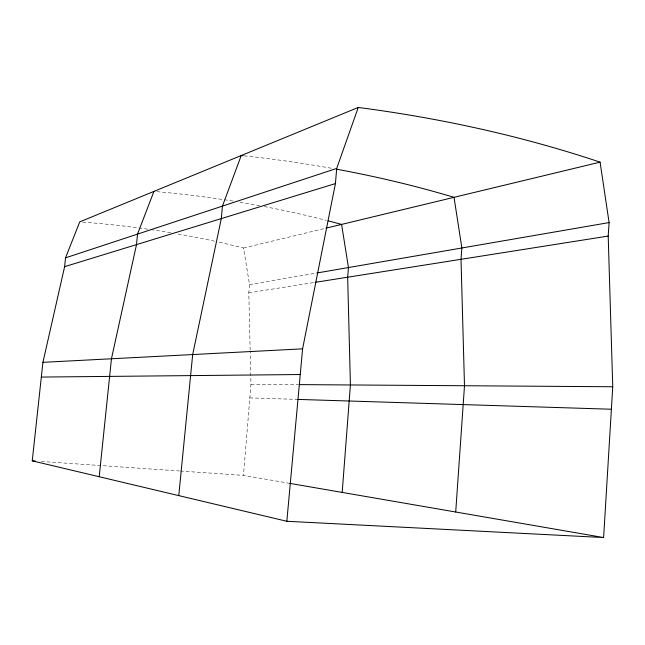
<?xml version="1.0" encoding="UTF-8"?>
<svg xmlns="http://www.w3.org/2000/svg" width="645" height="645" viewBox="0 0 645 645"><rect width="100%" height="100%" fill="white"/><g stroke="black" fill="none" stroke-linecap="round" stroke-linejoin="round"><path stroke-width="0.48" stroke-dasharray="3.23 2.42" d="M289.855 483.379L243.447 475.373L250.961 384.283L250.179 351.114M250.155 350.114L248.793 292.822L249.526 284.606L243.552 248.027A1559.15 1061.041 -47.2 0 0 217.881 241.931M243.552 248.027L325.088 228.386M249.526 284.606L315.816 273.174M248.793 292.822L314.05 282.518M250.961 384.283L298.175 384.605M249.76 397.901L296.918 399.376M41.256 461.465L179.383 470.963M180.382 471.035L243.447 475.373M82.665 222.098A1559.15 1061.041 -47.2 0 1 147.89 229.209M150.857 229.636A1559.15 1061.041 -47.2 0 1 171.393 232.869M178.149 234.03A1559.15 1061.041 -47.2 0 1 215.091 241.311M156.928 191.662A2080.012 1290.637 -48.3 0 1 233.135 201.111M239.892 202.216A2080.012 1290.637 -48.3 0 1 259.459 205.65M264.297 206.561A2080.012 1290.637 -48.3 0 1 326.16 220.332M244.141 155.848A2939.055 1606.647 -49.2 0 1 333.014 168.563"/><path stroke-width="0.97" d="M603.615 537.543L612.75 386.75L608.195 236.07L609.098 222.581L600.084 162.145C521.563 135.885 440.317 118.156 358.249 107.457L79.738 221.88L65.516 257.863L64.629 266.667L42.925 362.337L32.25 460.844L286.84 521.273L603.615 537.543L289.855 483.379M455.709 512.009L464.497 385.734L461.014 259.314L461.868 247.978L454.024 197.33A2939.055 1606.647 -49.2 0 0 336.803 169.256M342.189 492.417L350.412 384.96L347.663 277.213L348.461 267.538L341.592 224.412A2080.012 1290.637 -48.3 0 0 328.103 220.832M286.84 521.273L302.594 348.84L335.424 183.583L336.698 168.434L358.249 107.457M178.77 495.618L192.678 354.548L221.308 218.599L222.452 206.11L241.222 155.542A2939.055 1606.647 -49.2 0 1 243.165 155.743M99.209 476.736L111.456 358.773L136.506 244.616L137.522 234.119L153.937 191.396M65.516 257.863L336.698 168.434M64.629 266.667L335.424 183.583M326.064 228.153L600.084 162.145M316.808 273.004L609.098 222.581M315.034 282.365L608.195 236.07M42.925 362.337L302.594 348.84M41.425 377.067L300.401 374.527M299.183 384.614L612.75 386.75M297.917 399.408L611.275 409.228M32.25 460.844L35.249 461.046"/></g></svg>
